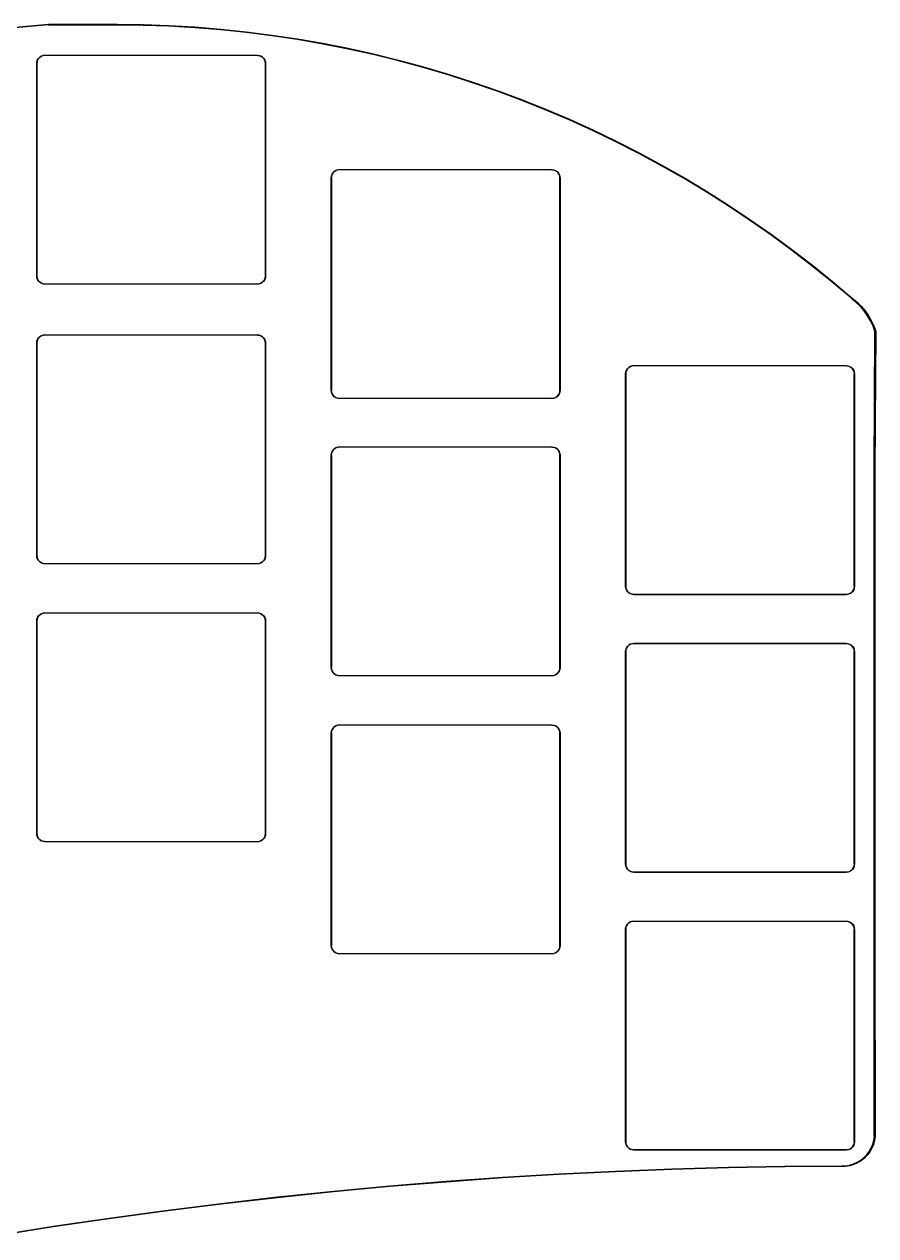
# Model space of a CAD drawing. Extents: x 25 to 129, y -108 to -21.
# Drawn here: x 76.9 to 129, y -95.6 to -21.5 of the extents above; entities that cross this region are included whole.
import ezdxf

# ---------------------------------------------------------------- set-up
doc = ezdxf.new("R2010")
doc.units = 0
doc.layers.add('BLACK', color=7, linetype='CONTINUOUS')

msp = doc.modelspace()

# ---------------------------------------------------------------- linework, layer by layer
at = {"layer": 'BLACK', "linetype": 'CONTINUOUS'}
for p, q in [((76.1539, -21.6834), (78.4101, -21.4778)), ((78.4101, -21.4778), (78.4112, -21.4781)), ((78.4112, -21.4781), (78.4123, -21.4777)), ((78.4123, -21.4777), (82.6136, -21.4831)), ((82.6136, -21.4831), (82.6136, -21.4831)), ((82.6136, -21.4831), (84.1955, -21.5013)), ((84.1955, -21.5013), (85.7766, -21.5559)), ((78.4034, -21.5241), (76.1584, -21.7288)), ((78.4043, -21.5244), (78.4034, -21.5241)), ((78.4122, -21.5277), (78.4043, -21.5244)), ((82.6136, -21.5331), (78.4122, -21.5277)), ((82.6224, -21.5295), (82.6136, -21.5331)), ((82.6136, -21.5331), (82.6136, -21.5331)), ((82.6136, -21.5331), (82.6136, -21.5331)), ((82.6243, -21.5287), (82.6224, -21.5295)), ((84.1945, -21.5468), (82.6243, -21.5287)), ((85.7746, -21.6013), (84.1945, -21.5468)), ((87.3529, -21.6922), (85.7746, -21.6013)), ((85.7766, -21.5559), (87.3561, -21.6469)), ((88.9288, -21.8194), (87.3529, -21.6922)), ((87.3561, -21.6469), (88.933, -21.7742)), ((90.5013, -21.9828), (88.9288, -21.8194)), ((88.933, -21.7742), (90.5066, -21.9377)), ((92.0697, -22.1824), (90.5013, -21.9828)), ((90.5066, -21.9377), (92.0759, -22.1374)), ((93.633, -22.418), (92.0697, -22.1824)), ((92.0759, -22.1374), (93.6403, -22.3731)), ((95.1905, -22.6895), (93.633, -22.418)), ((93.6403, -22.3731), (95.1989, -22.6448)), ((96.7414, -22.9967), (95.1905, -22.6895)), ((95.1989, -22.6448), (96.7507, -22.9522)), ((96.7507, -22.9522), (98.2951, -23.2953)), ((77.6957, -23.7696), (77.733, -23.6629)), ((77.7392, -23.6659), (77.7024, -23.7712)), ((77.733, -23.6629), (77.7932, -23.5671)), ((77.7985, -23.5714), (77.7392, -23.6659)), ((77.7932, -23.5671), (77.8731, -23.4872)), ((77.8774, -23.4925), (77.7985, -23.5714)), ((77.8731, -23.4872), (77.9689, -23.427)), ((77.9719, -23.4332), (77.8774, -23.4925)), ((77.9689, -23.427), (78.0756, -23.3897)), ((78.0772, -23.3964), (77.9719, -23.4332)), ((78.0756, -23.3897), (78.188, -23.377)), ((78.184, -23.3843), (78.0772, -23.3964)), ((78.1845, -23.3855), (78.184, -23.3843)), ((78.1874, -23.3868), (78.1845, -23.3855)), ((78.1845, -23.3855), (78.1845, -23.3855)), ((78.188, -23.387), (78.1874, -23.3868)), ((78.188, -23.377), (91.188, -23.3861)), ((78.188, -23.377), (78.188, -23.377)), ((91.188, -23.3961), (78.188, -23.387)), ((78.188, -23.387), (78.188, -23.387)), ((78.188, -23.387), (78.188, -23.387)), ((78.188, -23.387), (78.188, -23.387)), ((91.188, -23.3861), (91.188, -23.3861)), ((91.188, -23.3861), (91.3004, -23.3987)), ((91.1907, -23.3949), (91.188, -23.3961)), ((91.188, -23.3961), (91.188, -23.3961)), ((91.188, -23.3961), (91.188, -23.3961)), ((91.1915, -23.3946), (91.1907, -23.3949)), ((91.192, -23.3934), (91.1915, -23.3946)), ((91.1915, -23.3946), (91.1915, -23.3946)), ((91.1915, -23.3946), (91.1915, -23.3946)), ((91.2988, -23.4054), (91.192, -23.3934)), ((91.4041, -23.4423), (91.2988, -23.4054)), ((91.3004, -23.3987), (91.4071, -23.4361)), ((91.4986, -23.5016), (91.4041, -23.4423)), ((91.4071, -23.4361), (91.5029, -23.4962)), ((91.5775, -23.5805), (91.4986, -23.5016)), ((91.5029, -23.4962), (91.5828, -23.5762)), ((91.6368, -23.6749), (91.5775, -23.5805)), ((91.5828, -23.5762), (91.643, -23.672)), ((91.6736, -23.7802), (91.6368, -23.6749)), ((91.643, -23.672), (91.6803, -23.7787)), ((98.2848, -23.3396), (96.7414, -22.9967)), ((99.8198, -23.7179), (98.2848, -23.3396)), ((98.2951, -23.2953), (99.8312, -23.6739)), ((101.346, -24.1314), (99.8198, -23.7179)), ((99.8312, -23.6739), (101.358, -24.0876)), ((77.683, -23.882), (77.6957, -23.7696)), ((77.683, -36.882), (77.683, -23.882)), ((77.683, -23.882), (77.683, -23.882)), ((77.7024, -23.7712), (77.6903, -23.878)), ((77.6903, -23.878), (77.6915, -23.8785)), ((77.6915, -23.8785), (77.693, -23.882)), ((77.693, -23.882), (77.693, -23.882)), ((77.693, -23.882), (77.693, -36.882)), ((91.6857, -23.887), (91.6736, -23.7802)), ((91.6803, -23.7787), (91.693, -23.8911)), ((91.683, -23.8911), (91.6845, -23.8875)), ((91.683, -36.882), (91.683, -23.8911)), ((91.683, -23.8911), (91.683, -23.8911)), ((91.6845, -23.8875), (91.6857, -23.887)), ((91.693, -23.8911), (91.693, -23.8911)), ((91.693, -23.8911), (91.693, -36.882)), ((102.862, -24.5799), (101.346, -24.1314)), ((101.358, -24.0876), (102.875, -24.5364)), ((104.367, -25.0631), (102.862, -24.5799)), ((102.875, -24.5364), (104.382, -25.02)), ((105.861, -25.5809), (104.367, -25.0631)), ((104.382, -25.02), (105.876, -25.5381)), ((107.342, -26.1329), (105.861, -25.5809)), ((105.876, -25.5381), (107.359, -26.0905)), ((108.811, -26.7188), (107.342, -26.1329)), ((107.359, -26.0905), (108.828, -26.6768)), ((108.828, -26.6768), (110.284, -27.2968)), ((110.265, -27.3384), (108.811, -26.7188)), ((111.705, -27.9913), (110.265, -27.3384)), ((110.284, -27.2968), (111.725, -27.9501)), ((113.13, -28.6771), (111.705, -27.9913)), ((111.725, -27.9501), (113.15, -28.6364)), ((114.538, -29.3955), (113.13, -28.6771)), ((113.15, -28.6364), (114.559, -29.3553)), ((115.93, -30.1462), (114.538, -29.3955)), ((114.559, -29.3553), (115.952, -30.1064)), ((95.9949, -30.427), (96.1016, -30.3897)), ((96.1032, -30.3964), (95.9979, -30.4332)), ((96.1016, -30.3897), (96.214, -30.377)), ((96.21, -30.3843), (96.1032, -30.3964)), ((96.2105, -30.3855), (96.21, -30.3843)), ((96.2134, -30.3868), (96.2105, -30.3855)), ((96.2105, -30.3855), (96.2105, -30.3855)), ((96.214, -30.387), (96.2134, -30.3868)), ((96.214, -30.377), (109.214, -30.3861)), ((96.214, -30.377), (96.214, -30.377)), ((109.214, -30.3961), (96.214, -30.387)), ((96.214, -30.387), (96.214, -30.387)), ((96.214, -30.387), (96.214, -30.387)), ((96.214, -30.387), (96.214, -30.387)), ((109.214, -30.3861), (109.214, -30.3861)), ((109.214, -30.3861), (109.326, -30.3987)), ((109.217, -30.3949), (109.214, -30.3961)), ((109.214, -30.3961), (109.214, -30.3961)), ((109.214, -30.3961), (109.214, -30.3961)), ((109.218, -30.3946), (109.217, -30.3949)), ((109.325, -30.4054), (109.218, -30.3934)), ((109.218, -30.3934), (109.218, -30.3946)), ((109.218, -30.3946), (109.218, -30.3946)), ((109.218, -30.3946), (109.218, -30.3946)), ((109.43, -30.4423), (109.325, -30.4054)), ((109.326, -30.3987), (109.433, -30.4361)), ((117.303, -30.9286), (115.93, -30.1462)), ((115.952, -30.1064), (117.326, -30.8894)), ((95.709, -30.882), (95.7217, -30.7696)), ((95.709, -43.882), (95.709, -30.882)), ((95.709, -30.882), (95.709, -30.882)), ((95.7284, -30.7712), (95.7163, -30.878)), ((95.7163, -30.878), (95.7175, -30.8785)), ((95.7175, -30.8785), (95.719, -30.882)), ((95.719, -30.882), (95.719, -30.882)), ((95.719, -30.882), (95.719, -43.882)), ((95.7217, -30.7696), (95.759, -30.6629)), ((95.7652, -30.6659), (95.7284, -30.7712)), ((95.759, -30.6629), (95.8192, -30.5671)), ((95.8245, -30.5714), (95.7652, -30.6659)), ((95.8192, -30.5671), (95.8991, -30.4872)), ((95.9034, -30.4925), (95.8245, -30.5714)), ((95.8991, -30.4872), (95.9949, -30.427)), ((95.9979, -30.4332), (95.9034, -30.4925)), ((109.525, -30.5016), (109.43, -30.4423)), ((109.433, -30.4361), (109.529, -30.4962)), ((109.603, -30.5805), (109.525, -30.5016)), ((109.529, -30.4962), (109.609, -30.5762)), ((109.663, -30.6749), (109.603, -30.5805)), ((109.609, -30.5762), (109.669, -30.672)), ((109.7, -30.7802), (109.663, -30.6749)), ((109.669, -30.672), (109.706, -30.7787)), ((109.712, -30.887), (109.7, -30.7802)), ((109.706, -30.7787), (109.719, -30.8911)), ((109.709, -30.8911), (109.71, -30.8875)), ((109.709, -43.882), (109.709, -30.8911)), ((109.709, -30.8911), (109.709, -30.8911)), ((109.71, -30.8875), (109.712, -30.887)), ((109.719, -30.8911), (109.719, -30.8911)), ((109.719, -30.8911), (109.719, -43.882)), ((118.659, -31.7425), (117.303, -30.9286)), ((117.326, -30.8894), (118.683, -31.7038)), ((119.995, -32.5873), (118.659, -31.7425)), ((118.683, -31.7038), (120.02, -32.5492)), ((121.312, -33.4626), (119.995, -32.5873)), ((120.02, -32.5492), (121.337, -33.4251)), ((122.608, -34.368), (121.312, -33.4626)), ((121.337, -33.4251), (122.634, -34.3311)), ((123.883, -35.303), (122.608, -34.368)), ((122.634, -34.3311), (123.91, -35.2667)), ((125.136, -36.2671), (123.883, -35.303)), ((123.91, -35.2667), (125.164, -36.2314)), ((126.366, -37.2598), (125.136, -36.2671)), ((125.164, -36.2314), (126.395, -37.2247)), ((77.6957, -36.9944), (77.683, -36.882)), ((77.683, -36.882), (77.683, -36.882)), ((77.6915, -36.8855), (77.6903, -36.886)), ((77.6903, -36.886), (77.7024, -36.9928)), ((77.693, -36.882), (77.6915, -36.8855)), ((77.693, -36.882), (77.693, -36.882)), ((77.733, -37.1011), (77.6957, -36.9944)), ((77.7024, -36.9928), (77.7392, -37.0981)), ((91.6368, -37.0981), (91.6736, -36.9928)), ((91.6803, -36.9944), (91.643, -37.1011)), ((91.6736, -36.9928), (91.6857, -36.886)), ((91.693, -36.882), (91.6803, -36.9944)), ((91.6845, -36.8855), (91.683, -36.882)), ((91.683, -36.882), (91.683, -36.882)), ((91.6857, -36.886), (91.6845, -36.8855)), ((91.693, -36.882), (91.693, -36.882)), ((77.7932, -37.1969), (77.733, -37.1011)), ((77.7392, -37.0981), (77.7985, -37.1926)), ((77.8731, -37.2768), (77.7932, -37.1969)), ((77.7985, -37.1926), (77.8774, -37.2715)), ((77.9689, -37.337), (77.8731, -37.2768)), ((77.8774, -37.2715), (77.9719, -37.3308)), ((78.0756, -37.3743), (77.9689, -37.337)), ((77.9719, -37.3308), (78.0772, -37.3676)), ((78.188, -37.387), (78.0756, -37.3743)), ((78.0772, -37.3676), (78.184, -37.3797)), ((78.184, -37.3797), (78.1845, -37.3785)), ((78.1845, -37.3785), (78.188, -37.377)), ((78.188, -37.377), (78.188, -37.377)), ((78.188, -37.377), (91.188, -37.377)), ((91.188, -37.387), (78.188, -37.387)), ((78.188, -37.387), (78.188, -37.387)), ((91.3004, -37.3743), (91.188, -37.387)), ((91.188, -37.377), (91.188, -37.377)), ((91.188, -37.377), (91.1915, -37.3785)), ((91.188, -37.387), (91.188, -37.387)), ((91.1915, -37.3785), (91.192, -37.3797)), ((91.192, -37.3797), (91.2988, -37.3676)), ((91.2988, -37.3676), (91.4041, -37.3308)), ((91.4071, -37.337), (91.3004, -37.3743)), ((91.4041, -37.3308), (91.4986, -37.2715)), ((91.5029, -37.2768), (91.4071, -37.337)), ((91.4986, -37.2715), (91.5775, -37.1926)), ((91.5828, -37.1969), (91.5029, -37.2768)), ((91.5775, -37.1926), (91.6368, -37.0981)), ((91.643, -37.1011), (91.5828, -37.1969)), ((127.565, -38.2732), (126.366, -37.2598)), ((126.395, -37.2247), (127.603, -38.2461)), ((127.567, -38.276), (127.565, -38.2732)), ((127.571, -38.2839), (127.567, -38.276)), ((127.571, -38.2842), (127.571, -38.2839)), ((127.572, -38.285), (127.571, -38.2842)), ((127.58, -38.2872), (127.572, -38.285)), ((127.581, -38.2874), (127.58, -38.2872)), ((127.849, -38.5085), (127.581, -38.2874)), ((127.603, -38.2461), (127.603, -38.2461)), ((127.603, -38.2461), (127.88, -38.4743)), ((128.103, -38.7586), (127.849, -38.5085)), ((127.88, -38.4743), (128.137, -38.7272)), ((128.334, -39.03), (128.103, -38.7586)), ((128.137, -38.7272), (128.37, -39.0017)), ((128.54, -39.3207), (128.334, -39.03)), ((128.37, -39.0017), (128.578, -39.2957)), ((128.578, -39.2957), (128.76, -39.6069)), ((128.719, -39.6283), (128.54, -39.3207)), ((128.871, -39.9507), (128.719, -39.6283)), ((128.76, -39.6069), (128.914, -39.9329)), ((128.99, -40.2753), (128.871, -39.9507)), ((128.914, -39.9329), (129.038, -40.2711)), ((77.6957, -40.8856), (77.733, -40.7789)), ((77.7392, -40.7819), (77.7024, -40.8872)), ((77.733, -40.7789), (77.7932, -40.6831)), ((77.7985, -40.6874), (77.7392, -40.7819)), ((77.7932, -40.6831), (77.8731, -40.6032)), ((77.8774, -40.6085), (77.7985, -40.6874)), ((77.8731, -40.6032), (77.9689, -40.543)), ((77.9719, -40.5492), (77.8774, -40.6085)), ((77.9689, -40.543), (78.0756, -40.5057)), ((78.0772, -40.5124), (77.9719, -40.5492)), ((78.0756, -40.5057), (78.188, -40.493)), ((78.184, -40.5003), (78.0772, -40.5124)), ((78.1845, -40.5015), (78.184, -40.5003)), ((78.1874, -40.5028), (78.1845, -40.5015)), ((78.1845, -40.5015), (78.1845, -40.5015)), ((78.188, -40.503), (78.1874, -40.5028)), ((78.188, -40.493), (91.188, -40.5021)), ((78.188, -40.493), (78.188, -40.493)), ((91.188, -40.5121), (78.188, -40.503)), ((78.188, -40.503), (78.188, -40.503)), ((78.188, -40.503), (78.188, -40.503)), ((78.188, -40.503), (78.188, -40.503)), ((91.188, -40.5021), (91.188, -40.5021)), ((91.188, -40.5021), (91.3004, -40.5147)), ((91.1907, -40.5109), (91.188, -40.5121)), ((91.188, -40.5121), (91.188, -40.5121)), ((91.188, -40.5121), (91.188, -40.5121)), ((91.1915, -40.5106), (91.1907, -40.5109)), ((91.192, -40.5094), (91.1915, -40.5106)), ((91.1915, -40.5106), (91.1915, -40.5106)), ((91.1915, -40.5106), (91.1915, -40.5106)), ((91.2988, -40.5214), (91.192, -40.5094)), ((91.4041, -40.5583), (91.2988, -40.5214)), ((91.3004, -40.5147), (91.4071, -40.5521)), ((91.4986, -40.6176), (91.4041, -40.5583)), ((91.4071, -40.5521), (91.5029, -40.6122)), ((91.5775, -40.6965), (91.4986, -40.6176)), ((91.5029, -40.6122), (91.5828, -40.6922)), ((91.6368, -40.7909), (91.5775, -40.6965)), ((91.5828, -40.6922), (91.643, -40.788)), ((91.643, -40.788), (91.6803, -40.8947)), ((128.935, -48.7678), (128.989, -40.2785)), ((129.039, -40.2789), (128.985, -48.768)), ((128.989, -40.2785), (128.99, -40.2753)), ((129.038, -40.2711), (129.037, -40.2751)), ((129.037, -40.2751), (129.039, -40.2789)), ((77.683, -40.998), (77.6957, -40.8856)), ((77.683, -53.998), (77.683, -40.998)), ((77.683, -40.998), (77.683, -40.998)), ((77.7024, -40.8872), (77.6903, -40.994)), ((77.6903, -40.994), (77.6915, -40.9945)), ((77.6915, -40.9945), (77.693, -40.998)), ((77.693, -40.998), (77.693, -40.998)), ((77.693, -40.998), (77.693, -53.998)), ((91.6736, -40.8962), (91.6368, -40.7909)), ((91.6857, -41.003), (91.6736, -40.8962)), ((91.6803, -40.8947), (91.693, -41.0071)), ((91.683, -41.0071), (91.6845, -41.0035)), ((91.683, -53.998), (91.683, -41.0071)), ((91.683, -41.0071), (91.683, -41.0071)), ((91.6845, -41.0035), (91.6857, -41.003)), ((91.693, -41.0071), (91.693, -41.0071)), ((91.693, -41.0071), (91.693, -53.998)), ((113.727, -42.882), (113.74, -42.7696)), ((113.727, -55.882), (113.727, -42.882)), ((113.727, -42.882), (113.727, -42.882)), ((113.746, -42.7712), (113.734, -42.878)), ((113.734, -42.878), (113.736, -42.8785)), ((113.736, -42.8785), (113.737, -42.882)), ((113.737, -42.882), (113.737, -42.882)), ((113.737, -42.882), (113.737, -55.882)), ((113.74, -42.7696), (113.777, -42.6629)), ((113.783, -42.6659), (113.746, -42.7712)), ((113.777, -42.6629), (113.837, -42.5671)), ((113.843, -42.5714), (113.783, -42.6659)), ((113.837, -42.5671), (113.917, -42.4872)), ((113.921, -42.4925), (113.843, -42.5714)), ((113.917, -42.4872), (114.013, -42.427)), ((114.016, -42.4332), (113.921, -42.4925)), ((114.013, -42.427), (114.12, -42.3897)), ((114.121, -42.3964), (114.016, -42.4332)), ((114.12, -42.3897), (114.232, -42.377)), ((114.228, -42.3843), (114.121, -42.3964)), ((114.228, -42.3855), (114.228, -42.3843)), ((114.231, -42.3868), (114.228, -42.3855)), ((114.228, -42.3855), (114.228, -42.3855)), ((114.232, -42.387), (114.231, -42.3868)), ((114.232, -42.377), (127.232, -42.3861)), ((114.232, -42.377), (114.232, -42.377)), ((127.232, -42.3961), (114.232, -42.387)), ((114.232, -42.387), (114.232, -42.387)), ((114.232, -42.387), (114.232, -42.387)), ((114.232, -42.387), (114.232, -42.387)), ((127.232, -42.3861), (127.232, -42.3861)), ((127.232, -42.3861), (127.344, -42.3987)), ((127.235, -42.3949), (127.232, -42.3961)), ((127.232, -42.3961), (127.232, -42.3961)), ((127.232, -42.3961), (127.232, -42.3961)), ((127.236, -42.3946), (127.235, -42.3949)), ((127.343, -42.4054), (127.236, -42.3934)), ((127.236, -42.3934), (127.236, -42.3946)), ((127.236, -42.3946), (127.236, -42.3946)), ((127.236, -42.3946), (127.236, -42.3946)), ((127.448, -42.4423), (127.343, -42.4054)), ((127.344, -42.3987), (127.451, -42.4361)), ((127.543, -42.5016), (127.448, -42.4423)), ((127.451, -42.4361), (127.547, -42.4962)), ((127.621, -42.5805), (127.543, -42.5016)), ((127.547, -42.4962), (127.627, -42.5762)), ((127.681, -42.6749), (127.621, -42.5805)), ((127.627, -42.5762), (127.687, -42.672)), ((127.718, -42.7802), (127.681, -42.6749)), ((127.687, -42.672), (127.724, -42.7787)), ((127.73, -42.887), (127.718, -42.7802)), ((127.724, -42.7787), (127.737, -42.8911)), ((127.727, -42.8911), (127.728, -42.8875)), ((127.727, -55.882), (127.727, -42.8911)), ((127.727, -42.8911), (127.727, -42.8911)), ((127.728, -42.8875), (127.73, -42.887)), ((127.737, -42.8911), (127.737, -42.8911)), ((127.737, -42.8911), (127.737, -55.882)), ((95.7217, -43.9944), (95.709, -43.882)), ((95.709, -43.882), (95.709, -43.882)), ((95.7175, -43.8855), (95.7163, -43.886)), ((95.7163, -43.886), (95.7284, -43.9928)), ((95.719, -43.882), (95.7175, -43.8855)), ((95.719, -43.882), (95.719, -43.882)), ((95.759, -44.1011), (95.7217, -43.9944)), ((95.7284, -43.9928), (95.7652, -44.0981)), ((95.8192, -44.1969), (95.759, -44.1011)), ((95.7652, -44.0981), (95.8245, -44.1926)), ((95.8991, -44.2768), (95.8192, -44.1969)), ((95.8245, -44.1926), (95.9034, -44.2715)), ((95.9949, -44.337), (95.8991, -44.2768)), ((95.9034, -44.2715), (95.9979, -44.3308)), ((96.1016, -44.3743), (95.9949, -44.337)), ((95.9979, -44.3308), (96.1032, -44.3676)), ((96.214, -44.387), (96.1016, -44.3743)), ((96.1032, -44.3676), (96.21, -44.3797)), ((96.21, -44.3797), (96.2105, -44.3785)), ((96.2105, -44.3785), (96.214, -44.377)), ((96.214, -44.377), (96.214, -44.377)), ((96.214, -44.377), (109.214, -44.377)), ((109.214, -44.387), (96.214, -44.387)), ((96.214, -44.387), (96.214, -44.387)), ((109.326, -44.3743), (109.214, -44.387)), ((109.214, -44.377), (109.214, -44.377)), ((109.214, -44.377), (109.218, -44.3785)), ((109.214, -44.387), (109.214, -44.387)), ((109.218, -44.3797), (109.325, -44.3676)), ((109.218, -44.3785), (109.218, -44.3797)), ((109.325, -44.3676), (109.43, -44.3308)), ((109.433, -44.337), (109.326, -44.3743)), ((109.43, -44.3308), (109.525, -44.2715)), ((109.529, -44.2768), (109.433, -44.337)), ((109.525, -44.2715), (109.603, -44.1926)), ((109.609, -44.1969), (109.529, -44.2768)), ((109.603, -44.1926), (109.663, -44.0981)), ((109.669, -44.1011), (109.609, -44.1969)), ((109.663, -44.0981), (109.7, -43.9928)), ((109.706, -43.9944), (109.669, -44.1011)), ((109.7, -43.9928), (109.712, -43.886)), ((109.719, -43.882), (109.706, -43.9944)), ((109.71, -43.8855), (109.709, -43.882)), ((109.709, -43.882), (109.709, -43.882)), ((109.712, -43.886), (109.71, -43.8855)), ((109.719, -43.882), (109.719, -43.882)), ((95.8192, -47.5411), (95.8991, -47.4612)), ((95.8991, -47.4612), (95.9949, -47.401)), ((95.9979, -47.4072), (95.9034, -47.4665)), ((95.9949, -47.401), (96.1016, -47.3637)), ((96.1032, -47.3704), (95.9979, -47.4072)), ((96.1016, -47.3637), (96.214, -47.351)), ((96.21, -47.3583), (96.1032, -47.3704)), ((96.2105, -47.3595), (96.21, -47.3583)), ((96.2134, -47.3608), (96.2105, -47.3595)), ((96.2105, -47.3595), (96.2105, -47.3595)), ((96.214, -47.361), (96.2134, -47.3608)), ((96.214, -47.351), (109.214, -47.3601)), ((96.214, -47.351), (96.214, -47.351)), ((109.214, -47.3701), (96.214, -47.361)), ((96.214, -47.361), (96.214, -47.361)), ((96.214, -47.361), (96.214, -47.361)), ((96.214, -47.361), (96.214, -47.361)), ((109.214, -47.3601), (109.214, -47.3601)), ((109.214, -47.3601), (109.326, -47.3727)), ((109.217, -47.3689), (109.214, -47.3701)), ((109.214, -47.3701), (109.214, -47.3701)), ((109.214, -47.3701), (109.214, -47.3701)), ((109.218, -47.3686), (109.217, -47.3689)), ((109.325, -47.3794), (109.218, -47.3674)), ((109.218, -47.3674), (109.218, -47.3686)), ((109.218, -47.3686), (109.218, -47.3686)), ((109.218, -47.3686), (109.218, -47.3686)), ((109.43, -47.4163), (109.325, -47.3794)), ((109.326, -47.3727), (109.433, -47.4101)), ((109.525, -47.4756), (109.43, -47.4163)), ((109.433, -47.4101), (109.529, -47.4702)), ((95.709, -47.856), (95.7217, -47.7436)), ((95.709, -60.856), (95.709, -47.856)), ((95.709, -47.856), (95.709, -47.856)), ((95.7284, -47.7452), (95.7163, -47.852)), ((95.7163, -47.852), (95.7175, -47.8525)), ((95.7175, -47.8525), (95.719, -47.856)), ((95.719, -47.856), (95.719, -47.856)), ((95.719, -47.856), (95.719, -60.856)), ((95.7217, -47.7436), (95.759, -47.6369)), ((95.7652, -47.6399), (95.7284, -47.7452)), ((95.759, -47.6369), (95.8192, -47.5411)), ((95.8245, -47.5454), (95.7652, -47.6399)), ((95.9034, -47.4665), (95.8245, -47.5454)), ((109.603, -47.5545), (109.525, -47.4756)), ((109.529, -47.4702), (109.609, -47.5502)), ((109.663, -47.6489), (109.603, -47.5545)), ((109.609, -47.5502), (109.669, -47.646)), ((109.7, -47.7542), (109.663, -47.6489)), ((109.669, -47.646), (109.706, -47.7527)), ((109.712, -47.861), (109.7, -47.7542)), ((109.706, -47.7527), (109.719, -47.8651)), ((109.709, -47.8651), (109.71, -47.8615)), ((109.709, -60.856), (109.709, -47.8651)), ((109.709, -47.8651), (109.709, -47.8651)), ((109.71, -47.8615), (109.712, -47.861)), ((109.719, -47.8651), (109.719, -47.8651)), ((109.719, -47.8651), (109.719, -60.856)), ((128.935, -48.7679), (128.935, -48.7678)), ((128.935, -48.768), (128.935, -48.7679)), ((128.935, -77.724), (128.935, -48.768)), ((128.985, -48.768), (128.985, -77.724)), ((77.6957, -54.1104), (77.683, -53.998)), ((77.683, -53.998), (77.683, -53.998)), ((77.6915, -54.0015), (77.6903, -54.002)), ((77.6903, -54.002), (77.7024, -54.1088)), ((77.693, -53.998), (77.6915, -54.0015)), ((77.693, -53.998), (77.693, -53.998)), ((77.733, -54.2171), (77.6957, -54.1104)), ((77.7024, -54.1088), (77.7392, -54.2141)), ((91.6368, -54.2141), (91.6736, -54.1088)), ((91.6803, -54.1104), (91.643, -54.2171)), ((91.6736, -54.1088), (91.6857, -54.002)), ((91.693, -53.998), (91.6803, -54.1104)), ((91.6845, -54.0015), (91.683, -53.998)), ((91.683, -53.998), (91.683, -53.998)), ((91.6857, -54.002), (91.6845, -54.0015)), ((91.693, -53.998), (91.693, -53.998)), ((77.7932, -54.3129), (77.733, -54.2171)), ((77.7392, -54.2141), (77.7985, -54.3086)), ((77.8731, -54.3928), (77.7932, -54.3129)), ((77.7985, -54.3086), (77.8774, -54.3875)), ((77.9689, -54.453), (77.8731, -54.3928)), ((77.8774, -54.3875), (77.9719, -54.4468)), ((78.0756, -54.4903), (77.9689, -54.453)), ((77.9719, -54.4468), (78.0772, -54.4836)), ((78.188, -54.503), (78.0756, -54.4903)), ((78.0772, -54.4836), (78.184, -54.4957)), ((78.184, -54.4957), (78.1845, -54.4945)), ((78.1845, -54.4945), (78.188, -54.493)), ((78.188, -54.493), (78.188, -54.493)), ((78.188, -54.493), (91.188, -54.493)), ((91.188, -54.503), (78.188, -54.503)), ((78.188, -54.503), (78.188, -54.503)), ((91.3004, -54.4903), (91.188, -54.503)), ((91.188, -54.493), (91.188, -54.493)), ((91.188, -54.493), (91.1915, -54.4945)), ((91.188, -54.503), (91.188, -54.503)), ((91.1915, -54.4945), (91.192, -54.4957)), ((91.192, -54.4957), (91.2988, -54.4836)), ((91.2988, -54.4836), (91.4041, -54.4468)), ((91.4071, -54.453), (91.3004, -54.4903)), ((91.4041, -54.4468), (91.4986, -54.3875)), ((91.5029, -54.3928), (91.4071, -54.453)), ((91.4986, -54.3875), (91.5775, -54.3086)), ((91.5828, -54.3129), (91.5029, -54.3928)), ((91.5775, -54.3086), (91.6368, -54.2141)), ((91.643, -54.2171), (91.5828, -54.3129)), ((113.74, -55.9944), (113.727, -55.882)), ((113.727, -55.882), (113.727, -55.882)), ((113.736, -55.8855), (113.734, -55.886)), ((113.734, -55.886), (113.746, -55.9928)), ((113.737, -55.882), (113.736, -55.8855)), ((113.737, -55.882), (113.737, -55.882)), ((113.777, -56.1011), (113.74, -55.9944)), ((113.746, -55.9928), (113.783, -56.0981)), ((113.837, -56.1969), (113.777, -56.1011)), ((113.783, -56.0981), (113.843, -56.1926)), ((113.917, -56.2768), (113.837, -56.1969)), ((113.843, -56.1926), (113.921, -56.2715)), ((114.013, -56.337), (113.917, -56.2768)), ((113.921, -56.2715), (114.016, -56.3308)), ((114.12, -56.3743), (114.013, -56.337)), ((114.016, -56.3308), (114.121, -56.3676)), ((127.343, -56.3676), (127.448, -56.3308)), ((127.451, -56.337), (127.344, -56.3743)), ((127.448, -56.3308), (127.543, -56.2715)), ((127.547, -56.2768), (127.451, -56.337)), ((127.543, -56.2715), (127.621, -56.1926)), ((127.627, -56.1969), (127.547, -56.2768)), ((127.621, -56.1926), (127.681, -56.0981)), ((127.687, -56.1011), (127.627, -56.1969)), ((127.681, -56.0981), (127.718, -55.9928)), ((127.724, -55.9944), (127.687, -56.1011)), ((127.718, -55.9928), (127.73, -55.886)), ((127.737, -55.882), (127.724, -55.9944)), ((127.728, -55.8855), (127.727, -55.882)), ((127.727, -55.882), (127.727, -55.882)), ((127.73, -55.886), (127.728, -55.8855)), ((127.737, -55.882), (127.737, -55.882)), ((114.232, -56.387), (114.12, -56.3743)), ((114.121, -56.3676), (114.228, -56.3797)), ((114.228, -56.3785), (114.232, -56.377)), ((114.228, -56.3797), (114.228, -56.3785)), ((114.232, -56.377), (114.232, -56.377)), ((114.232, -56.377), (127.232, -56.377)), ((127.232, -56.387), (114.232, -56.387)), ((114.232, -56.387), (114.232, -56.387)), ((127.344, -56.3743), (127.232, -56.387)), ((127.232, -56.377), (127.232, -56.377)), ((127.232, -56.377), (127.236, -56.3785)), ((127.232, -56.387), (127.232, -56.387)), ((127.236, -56.3797), (127.343, -56.3676)), ((127.236, -56.3785), (127.236, -56.3797)), ((77.6957, -57.9036), (77.733, -57.7969)), ((77.7392, -57.7999), (77.7024, -57.9052)), ((77.733, -57.7969), (77.7932, -57.7011)), ((77.7985, -57.7054), (77.7392, -57.7999)), ((77.7932, -57.7011), (77.8731, -57.6212)), ((77.8774, -57.6265), (77.7985, -57.7054)), ((77.8731, -57.6212), (77.9689, -57.561)), ((77.9719, -57.5672), (77.8774, -57.6265)), ((77.9689, -57.561), (78.0756, -57.5237)), ((78.0772, -57.5304), (77.9719, -57.5672)), ((78.0756, -57.5237), (78.188, -57.511)), ((78.184, -57.5183), (78.0772, -57.5304)), ((78.1845, -57.5195), (78.184, -57.5183)), ((78.188, -57.521), (78.1845, -57.5195)), ((78.188, -57.511), (78.188, -57.511)), ((78.188, -57.511), (91.188, -57.511)), ((91.188, -57.521), (78.188, -57.521)), ((78.188, -57.521), (78.188, -57.521)), ((91.188, -57.511), (91.188, -57.511)), ((91.188, -57.511), (91.3004, -57.5237)), ((91.1915, -57.5195), (91.188, -57.521)), ((91.188, -57.521), (91.188, -57.521)), ((91.192, -57.5183), (91.1915, -57.5195)), ((91.2988, -57.5304), (91.192, -57.5183)), ((91.4041, -57.5672), (91.2988, -57.5304)), ((91.3004, -57.5237), (91.4071, -57.561)), ((91.4986, -57.6265), (91.4041, -57.5672)), ((91.4071, -57.561), (91.5029, -57.6212)), ((91.5775, -57.7054), (91.4986, -57.6265)), ((91.5029, -57.6212), (91.5828, -57.7011)), ((91.6368, -57.7999), (91.5775, -57.7054)), ((91.5828, -57.7011), (91.643, -57.7969)), ((91.6736, -57.9052), (91.6368, -57.7999)), ((91.643, -57.7969), (91.6803, -57.9036)), ((77.683, -58.016), (77.6957, -57.9036)), ((77.683, -71.0069), (77.683, -58.016)), ((77.683, -58.016), (77.683, -58.016)), ((77.7024, -57.9052), (77.6903, -58.012)), ((77.6903, -58.012), (77.6915, -58.0125)), ((77.6915, -58.0125), (77.693, -58.016)), ((77.693, -58.016), (77.693, -58.016)), ((77.693, -58.016), (77.693, -71.0069)), ((91.6857, -58.012), (91.6736, -57.9052)), ((91.6803, -57.9036), (91.693, -58.016)), ((91.683, -58.016), (91.6845, -58.0125)), ((91.683, -71.016), (91.683, -58.016)), ((91.683, -58.016), (91.683, -58.016)), ((91.6845, -58.0125), (91.6857, -58.012)), ((91.693, -58.016), (91.693, -58.016)), ((91.693, -58.016), (91.693, -71.016)), ((113.727, -59.882), (113.74, -59.7696)), ((113.727, -72.882), (113.727, -59.882)), ((113.727, -59.882), (113.727, -59.882)), ((113.746, -59.7712), (113.734, -59.878)), ((113.734, -59.878), (113.736, -59.8785)), ((113.736, -59.8785), (113.737, -59.882)), ((113.737, -59.882), (113.737, -59.882)), ((113.737, -59.882), (113.737, -72.882)), ((113.74, -59.7696), (113.777, -59.6629)), ((113.783, -59.6659), (113.746, -59.7712)), ((113.777, -59.6629), (113.837, -59.5671)), ((113.843, -59.5714), (113.783, -59.6659)), ((113.837, -59.5671), (113.917, -59.4872)), ((113.921, -59.4925), (113.843, -59.5714)), ((113.917, -59.4872), (114.013, -59.427)), ((114.016, -59.4332), (113.921, -59.4925)), ((114.013, -59.427), (114.12, -59.3897)), ((114.121, -59.3964), (114.016, -59.4332)), ((114.12, -59.3897), (114.232, -59.377)), ((114.228, -59.3843), (114.121, -59.3964)), ((114.228, -59.3855), (114.228, -59.3843)), ((114.231, -59.3868), (114.228, -59.3855)), ((114.228, -59.3855), (114.228, -59.3855)), ((114.232, -59.387), (114.231, -59.3868)), ((114.232, -59.377), (127.232, -59.3861)), ((114.232, -59.377), (114.232, -59.377)), ((127.232, -59.3961), (114.232, -59.387)), ((114.232, -59.387), (114.232, -59.387)), ((114.232, -59.387), (114.232, -59.387)), ((114.232, -59.387), (114.232, -59.387)), ((127.232, -59.3861), (127.232, -59.3861)), ((127.232, -59.3861), (127.344, -59.3987)), ((127.235, -59.3949), (127.232, -59.3961)), ((127.232, -59.3961), (127.232, -59.3961)), ((127.232, -59.3961), (127.232, -59.3961)), ((127.236, -59.3946), (127.235, -59.3949)), ((127.343, -59.4054), (127.236, -59.3934)), ((127.236, -59.3934), (127.236, -59.3946)), ((127.236, -59.3946), (127.236, -59.3946)), ((127.236, -59.3946), (127.236, -59.3946)), ((127.448, -59.4423), (127.343, -59.4054)), ((127.344, -59.3987), (127.451, -59.4361)), ((127.543, -59.5016), (127.448, -59.4423)), ((127.451, -59.4361), (127.547, -59.4962)), ((127.621, -59.5805), (127.543, -59.5016)), ((127.547, -59.4962), (127.627, -59.5762)), ((127.681, -59.6749), (127.621, -59.5805)), ((127.627, -59.5762), (127.687, -59.672)), ((127.718, -59.7802), (127.681, -59.6749)), ((127.687, -59.672), (127.724, -59.7787)), ((127.73, -59.887), (127.718, -59.7802)), ((127.724, -59.7787), (127.737, -59.8911)), ((127.727, -59.8911), (127.728, -59.8875)), ((127.727, -72.882), (127.727, -59.8911)), ((127.727, -59.8911), (127.727, -59.8911)), ((127.728, -59.8875), (127.73, -59.887)), ((127.737, -59.8911), (127.737, -59.8911)), ((127.737, -59.8911), (127.737, -72.882)), ((95.7217, -60.9684), (95.709, -60.856)), ((95.709, -60.856), (95.709, -60.856)), ((95.7175, -60.8595), (95.7163, -60.86)), ((95.7163, -60.86), (95.7284, -60.9668)), ((95.719, -60.856), (95.7175, -60.8595)), ((95.719, -60.856), (95.719, -60.856)), ((95.759, -61.0751), (95.7217, -60.9684)), ((95.7284, -60.9668), (95.7652, -61.0721)), ((95.8192, -61.1709), (95.759, -61.0751)), ((95.7652, -61.0721), (95.8245, -61.1666)), ((95.8991, -61.2508), (95.8192, -61.1709)), ((95.8245, -61.1666), (95.9034, -61.2455)), ((95.9949, -61.311), (95.8991, -61.2508)), ((95.9034, -61.2455), (95.9979, -61.3048)), ((96.1016, -61.3483), (95.9949, -61.311)), ((95.9979, -61.3048), (96.1032, -61.3416)), ((96.214, -61.361), (96.1016, -61.3483)), ((96.1032, -61.3416), (96.21, -61.3537)), ((96.21, -61.3537), (96.2105, -61.3525)), ((96.2105, -61.3525), (96.214, -61.351)), ((96.214, -61.351), (96.214, -61.351)), ((96.214, -61.351), (109.214, -61.351)), ((109.214, -61.361), (96.214, -61.361)), ((96.214, -61.361), (96.214, -61.361)), ((109.326, -61.3483), (109.214, -61.361)), ((109.214, -61.351), (109.214, -61.351)), ((109.214, -61.351), (109.218, -61.3525)), ((109.214, -61.361), (109.214, -61.361)), ((109.218, -61.3537), (109.325, -61.3416)), ((109.218, -61.3525), (109.218, -61.3537)), ((109.325, -61.3416), (109.43, -61.3048)), ((109.433, -61.311), (109.326, -61.3483)), ((109.43, -61.3048), (109.525, -61.2455)), ((109.529, -61.2508), (109.433, -61.311)), ((109.525, -61.2455), (109.603, -61.1666)), ((109.609, -61.1709), (109.529, -61.2508)), ((109.603, -61.1666), (109.663, -61.0721)), ((109.669, -61.0751), (109.609, -61.1709)), ((109.663, -61.0721), (109.7, -60.9668)), ((109.706, -60.9684), (109.669, -61.0751)), ((109.7, -60.9668), (109.712, -60.86)), ((109.719, -60.856), (109.706, -60.9684)), ((109.71, -60.8595), (109.709, -60.856)), ((109.709, -60.856), (109.709, -60.856)), ((109.712, -60.86), (109.71, -60.8595)), ((109.719, -60.856), (109.719, -60.856)), ((95.8192, -64.5591), (95.8991, -64.4792)), ((95.9034, -64.4845), (95.8245, -64.5634)), ((95.8991, -64.4792), (95.9949, -64.419)), ((95.9979, -64.4252), (95.9034, -64.4845)), ((95.9949, -64.419), (96.1016, -64.3817)), ((96.1032, -64.3884), (95.9979, -64.4252)), ((96.1016, -64.3817), (96.214, -64.369)), ((96.21, -64.3763), (96.1032, -64.3884)), ((96.2105, -64.3775), (96.21, -64.3763)), ((96.2134, -64.3788), (96.2105, -64.3775)), ((96.2105, -64.3775), (96.2105, -64.3775)), ((96.214, -64.379), (96.2134, -64.3788)), ((96.214, -64.369), (109.214, -64.3781)), ((96.214, -64.369), (96.214, -64.369)), ((109.214, -64.3881), (96.214, -64.379)), ((96.214, -64.379), (96.214, -64.379)), ((96.214, -64.379), (96.214, -64.379)), ((96.214, -64.379), (96.214, -64.379)), ((109.214, -64.3781), (109.214, -64.3781)), ((109.214, -64.3781), (109.326, -64.3907)), ((109.217, -64.3869), (109.214, -64.3881)), ((109.214, -64.3881), (109.214, -64.3881)), ((109.214, -64.3881), (109.214, -64.3881)), ((109.218, -64.3866), (109.217, -64.3869)), ((109.325, -64.3974), (109.218, -64.3854)), ((109.218, -64.3854), (109.218, -64.3866)), ((109.218, -64.3866), (109.218, -64.3866)), ((109.218, -64.3866), (109.218, -64.3866)), ((109.43, -64.4343), (109.325, -64.3974)), ((109.326, -64.3907), (109.433, -64.4281)), ((109.525, -64.4936), (109.43, -64.4343)), ((109.433, -64.4281), (109.529, -64.4882)), ((109.603, -64.5725), (109.525, -64.4936)), ((109.529, -64.4882), (109.609, -64.5682)), ((95.709, -64.874), (95.7217, -64.7616)), ((95.709, -77.874), (95.709, -64.874)), ((95.709, -64.874), (95.709, -64.874)), ((95.7284, -64.7632), (95.7163, -64.87)), ((95.7163, -64.87), (95.7175, -64.8705)), ((95.7175, -64.8705), (95.719, -64.874)), ((95.719, -64.874), (95.719, -64.874)), ((95.719, -64.874), (95.719, -77.874)), ((95.7217, -64.7616), (95.759, -64.6549)), ((95.7652, -64.6579), (95.7284, -64.7632)), ((95.759, -64.6549), (95.8192, -64.5591)), ((95.8245, -64.5634), (95.7652, -64.6579)), ((109.663, -64.6669), (109.603, -64.5725)), ((109.609, -64.5682), (109.669, -64.664)), ((109.7, -64.7722), (109.663, -64.6669)), ((109.669, -64.664), (109.706, -64.7707)), ((109.712, -64.879), (109.7, -64.7722)), ((109.706, -64.7707), (109.719, -64.8831)), ((109.709, -64.8831), (109.71, -64.8795)), ((109.709, -77.874), (109.709, -64.8831)), ((109.709, -64.8831), (109.709, -64.8831)), ((109.71, -64.8795), (109.712, -64.879)), ((109.719, -64.8831), (109.719, -64.8831)), ((109.719, -64.8831), (109.719, -77.874)), ((77.6957, -71.1193), (77.683, -71.0069)), ((77.683, -71.0069), (77.683, -71.0069)), ((77.6915, -71.0105), (77.6903, -71.011)), ((77.6903, -71.011), (77.7024, -71.1178)), ((77.693, -71.0069), (77.6915, -71.0105)), ((77.693, -71.0069), (77.693, -71.0069)), ((77.733, -71.226), (77.6957, -71.1193)), ((77.7024, -71.1178), (77.7392, -71.2231)), ((91.6368, -71.2321), (91.6736, -71.1268)), ((91.6803, -71.1284), (91.643, -71.2351)), ((91.6736, -71.1268), (91.6857, -71.02)), ((91.693, -71.016), (91.6803, -71.1284)), ((91.6845, -71.0195), (91.683, -71.016)), ((91.683, -71.016), (91.683, -71.016)), ((91.6857, -71.02), (91.6845, -71.0195)), ((91.693, -71.016), (91.693, -71.016)), ((77.7932, -71.3218), (77.733, -71.226)), ((77.7392, -71.2231), (77.7985, -71.3175)), ((77.8731, -71.4018), (77.7932, -71.3218)), ((77.7985, -71.3175), (77.8774, -71.3964)), ((77.9689, -71.4619), (77.8731, -71.4018)), ((77.8774, -71.3964), (77.9719, -71.4557)), ((78.0756, -71.4993), (77.9689, -71.4619)), ((77.9719, -71.4557), (78.0772, -71.4926)), ((78.188, -71.5119), (78.0756, -71.4993)), ((78.0772, -71.4926), (78.184, -71.5046)), ((78.184, -71.5046), (78.1845, -71.5034)), ((78.1845, -71.5034), (78.1857, -71.5029)), ((78.1845, -71.5034), (78.1845, -71.5034)), ((78.1857, -71.5029), (78.188, -71.5019)), ((78.188, -71.5019), (78.188, -71.5019)), ((78.188, -71.5019), (91.188, -71.511)), ((91.188, -71.521), (78.188, -71.5119)), ((78.188, -71.5119), (78.188, -71.5119)), ((91.3004, -71.5083), (91.188, -71.521)), ((91.188, -71.511), (91.188, -71.511)), ((91.188, -71.511), (91.188, -71.511)), ((91.188, -71.511), (91.188, -71.511)), ((91.188, -71.511), (91.1886, -71.5112)), ((91.188, -71.521), (91.188, -71.521)), ((91.188, -71.521), (91.188, -71.521)), ((91.1886, -71.5112), (91.1915, -71.5125)), ((91.1915, -71.5125), (91.1915, -71.5125)), ((91.1915, -71.5125), (91.192, -71.5137)), ((91.192, -71.5137), (91.2988, -71.5016)), ((91.2988, -71.5016), (91.4041, -71.4648)), ((91.4071, -71.471), (91.3004, -71.5083)), ((91.4041, -71.4648), (91.4986, -71.4055)), ((91.5029, -71.4108), (91.4071, -71.471)), ((91.4986, -71.4055), (91.5775, -71.3266)), ((91.5828, -71.3309), (91.5029, -71.4108)), ((91.5775, -71.3266), (91.6368, -71.2321)), ((91.643, -71.2351), (91.5828, -71.3309)), ((113.74, -72.9944), (113.727, -72.882)), ((113.727, -72.882), (113.727, -72.882)), ((113.736, -72.8855), (113.734, -72.886)), ((113.734, -72.886), (113.746, -72.9928)), ((113.737, -72.882), (113.736, -72.8855)), ((113.737, -72.882), (113.737, -72.882)), ((113.777, -73.1011), (113.74, -72.9944)), ((113.746, -72.9928), (113.783, -73.0981)), ((113.837, -73.1969), (113.777, -73.1011)), ((113.783, -73.0981), (113.843, -73.1926)), ((113.917, -73.2768), (113.837, -73.1969)), ((113.843, -73.1926), (113.921, -73.2715)), ((114.013, -73.337), (113.917, -73.2768)), ((113.921, -73.2715), (114.016, -73.3308)), ((114.12, -73.3743), (114.013, -73.337)), ((114.016, -73.3308), (114.121, -73.3676)), ((114.232, -73.387), (114.12, -73.3743)), ((114.121, -73.3676), (114.228, -73.3797)), ((114.228, -73.3785), (114.232, -73.377)), ((114.228, -73.3797), (114.228, -73.3785)), ((114.232, -73.377), (114.232, -73.377)), ((114.232, -73.377), (127.232, -73.377)), ((127.232, -73.387), (114.232, -73.387)), ((114.232, -73.387), (114.232, -73.387)), ((127.344, -73.3743), (127.232, -73.387)), ((127.232, -73.377), (127.232, -73.377)), ((127.232, -73.377), (127.236, -73.3785)), ((127.232, -73.387), (127.232, -73.387)), ((127.236, -73.3797), (127.343, -73.3676)), ((127.236, -73.3785), (127.236, -73.3797)), ((127.343, -73.3676), (127.448, -73.3308)), ((127.451, -73.337), (127.344, -73.3743)), ((127.448, -73.3308), (127.543, -73.2715)), ((127.547, -73.2768), (127.451, -73.337)), ((127.543, -73.2715), (127.621, -73.1926)), ((127.627, -73.1969), (127.547, -73.2768)), ((127.621, -73.1926), (127.681, -73.0981)), ((127.687, -73.1011), (127.627, -73.1969)), ((127.681, -73.0981), (127.718, -72.9928)), ((127.724, -72.9944), (127.687, -73.1011)), ((127.718, -72.9928), (127.73, -72.886)), ((127.737, -72.882), (127.724, -72.9944)), ((127.728, -72.8855), (127.727, -72.882)), ((127.727, -72.882), (127.727, -72.882)), ((127.73, -72.886), (127.728, -72.8855)), ((127.737, -72.882), (127.737, -72.882)), ((114.12, -76.3897), (114.232, -76.377)), ((114.228, -76.3843), (114.121, -76.3964)), ((114.228, -76.3855), (114.228, -76.3843)), ((114.231, -76.3868), (114.228, -76.3855)), ((114.228, -76.3855), (114.228, -76.3855)), ((114.232, -76.387), (114.231, -76.3868)), ((114.232, -76.377), (127.232, -76.3861)), ((114.232, -76.377), (114.232, -76.377)), ((127.232, -76.3961), (114.232, -76.387)), ((114.232, -76.387), (114.232, -76.387)), ((114.232, -76.387), (114.232, -76.387)), ((114.232, -76.387), (114.232, -76.387)), ((127.232, -76.3861), (127.232, -76.3861)), ((127.232, -76.3861), (127.344, -76.3987)), ((113.727, -76.882), (113.74, -76.7696)), ((113.727, -89.882), (113.727, -76.882)), ((113.727, -76.882), (113.727, -76.882)), ((113.746, -76.7712), (113.734, -76.878)), ((113.734, -76.878), (113.736, -76.8785)), ((113.736, -76.8785), (113.737, -76.882)), ((113.737, -76.882), (113.737, -76.882)), ((113.737, -76.882), (113.737, -89.882)), ((113.74, -76.7696), (113.777, -76.6629)), ((113.783, -76.6659), (113.746, -76.7712)), ((113.777, -76.6629), (113.837, -76.5671)), ((113.843, -76.5714), (113.783, -76.6659)), ((113.837, -76.5671), (113.917, -76.4872)), ((113.921, -76.4925), (113.843, -76.5714)), ((113.917, -76.4872), (114.013, -76.427)), ((114.016, -76.4332), (113.921, -76.4925)), ((114.013, -76.427), (114.12, -76.3897)), ((114.121, -76.3964), (114.016, -76.4332)), ((127.235, -76.3949), (127.232, -76.3961)), ((127.232, -76.3961), (127.232, -76.3961)), ((127.232, -76.3961), (127.232, -76.3961)), ((127.236, -76.3946), (127.235, -76.3949)), ((127.343, -76.4054), (127.236, -76.3934)), ((127.236, -76.3934), (127.236, -76.3946)), ((127.236, -76.3946), (127.236, -76.3946)), ((127.236, -76.3946), (127.236, -76.3946)), ((127.448, -76.4423), (127.343, -76.4054)), ((127.344, -76.3987), (127.451, -76.4361)), ((127.543, -76.5016), (127.448, -76.4423)), ((127.451, -76.4361), (127.547, -76.4962)), ((127.621, -76.5805), (127.543, -76.5016)), ((127.547, -76.4962), (127.627, -76.5762)), ((127.681, -76.6749), (127.621, -76.5805)), ((127.627, -76.5762), (127.687, -76.672)), ((127.718, -76.7802), (127.681, -76.6749)), ((127.687, -76.672), (127.724, -76.7787)), ((127.73, -76.887), (127.718, -76.7802)), ((127.724, -76.7787), (127.737, -76.8911)), ((127.727, -76.8911), (127.728, -76.8875)), ((127.727, -89.882), (127.727, -76.8911)), ((127.727, -76.8911), (127.727, -76.8911)), ((127.728, -76.8875), (127.73, -76.887)), ((127.737, -76.8911), (127.737, -76.8911)), ((127.737, -76.8911), (127.737, -89.882)), ((128.951, -89.5451), (128.935, -77.724)), ((128.935, -77.724), (128.935, -77.724)), ((128.935, -77.724), (128.935, -77.724)), ((128.985, -77.724), (129.001, -89.545)), ((95.7217, -77.9864), (95.709, -77.874)), ((95.709, -77.874), (95.709, -77.874)), ((95.7175, -77.8775), (95.7163, -77.878)), ((95.7163, -77.878), (95.7284, -77.9848)), ((95.719, -77.874), (95.7175, -77.8775)), ((95.719, -77.874), (95.719, -77.874)), ((95.759, -78.0931), (95.7217, -77.9864)), ((95.7284, -77.9848), (95.7652, -78.0901)), ((95.8192, -78.1889), (95.759, -78.0931)), ((95.7652, -78.0901), (95.8245, -78.1846)), ((95.8991, -78.2688), (95.8192, -78.1889)), ((95.8245, -78.1846), (95.9034, -78.2635)), ((95.9949, -78.329), (95.8991, -78.2688)), ((95.9034, -78.2635), (95.9979, -78.3228)), ((96.1016, -78.3663), (95.9949, -78.329)), ((95.9979, -78.3228), (96.1032, -78.3596)), ((96.214, -78.379), (96.1016, -78.3663)), ((96.1032, -78.3596), (96.21, -78.3717)), ((96.21, -78.3717), (96.2105, -78.3705)), ((96.2105, -78.3705), (96.214, -78.369)), ((96.214, -78.369), (96.214, -78.369)), ((96.214, -78.369), (109.214, -78.369)), ((109.214, -78.379), (96.214, -78.379)), ((96.214, -78.379), (96.214, -78.379)), ((109.326, -78.3663), (109.214, -78.379)), ((109.214, -78.369), (109.214, -78.369)), ((109.214, -78.369), (109.218, -78.3705)), ((109.214, -78.379), (109.214, -78.379)), ((109.218, -78.3717), (109.325, -78.3596)), ((109.218, -78.3705), (109.218, -78.3717)), ((109.325, -78.3596), (109.43, -78.3228)), ((109.433, -78.329), (109.326, -78.3663)), ((109.43, -78.3228), (109.525, -78.2635)), ((109.529, -78.2688), (109.433, -78.329)), ((109.525, -78.2635), (109.603, -78.1846)), ((109.609, -78.1889), (109.529, -78.2688)), ((109.603, -78.1846), (109.663, -78.0901)), ((109.669, -78.0931), (109.609, -78.1889)), ((109.663, -78.0901), (109.7, -77.9848)), ((109.706, -77.9864), (109.669, -78.0931)), ((109.7, -77.9848), (109.712, -77.878)), ((109.719, -77.874), (109.706, -77.9864)), ((109.71, -77.8775), (109.709, -77.874)), ((109.709, -77.874), (109.709, -77.874)), ((109.712, -77.878), (109.71, -77.8775)), ((109.719, -77.874), (109.719, -77.874)), ((128.92, -89.7909), (128.953, -89.552)), ((128.953, -89.552), (128.951, -89.5451)), ((129, -89.5469), (128.965, -89.8001)), ((129.001, -89.545), (129, -89.5459)), ((129, -89.5459), (129, -89.5469)), ((113.74, -89.9944), (113.727, -89.882)), ((113.727, -89.882), (113.727, -89.882)), ((113.736, -89.8855), (113.734, -89.886)), ((113.734, -89.886), (113.746, -89.9928)), ((113.737, -89.882), (113.736, -89.8855)), ((113.737, -89.882), (113.737, -89.882)), ((113.777, -90.1011), (113.74, -89.9944)), ((113.746, -89.9928), (113.783, -90.0981)), ((113.837, -90.1969), (113.777, -90.1011)), ((113.783, -90.0981), (113.843, -90.1926)), ((113.917, -90.2768), (113.837, -90.1969)), ((113.843, -90.1926), (113.921, -90.2715)), ((114.013, -90.337), (113.917, -90.2768)), ((113.921, -90.2715), (114.016, -90.3308)), ((114.12, -90.3743), (114.013, -90.337)), ((114.016, -90.3308), (114.121, -90.3676)), ((114.232, -90.387), (114.12, -90.3743)), ((114.121, -90.3676), (114.228, -90.3797)), ((114.228, -90.3785), (114.232, -90.377)), ((114.228, -90.3797), (114.228, -90.3785)), ((114.232, -90.377), (114.232, -90.377)), ((114.232, -90.377), (127.232, -90.377)), ((127.232, -90.387), (114.232, -90.387)), ((114.232, -90.387), (114.232, -90.387)), ((127.344, -90.3743), (127.232, -90.387)), ((127.232, -90.377), (127.232, -90.377)), ((127.232, -90.377), (127.236, -90.3785)), ((127.232, -90.387), (127.232, -90.387)), ((127.236, -90.3797), (127.343, -90.3676)), ((127.236, -90.3785), (127.236, -90.3797)), ((127.343, -90.3676), (127.448, -90.3308)), ((127.451, -90.337), (127.344, -90.3743)), ((127.448, -90.3308), (127.543, -90.2715)), ((127.547, -90.2768), (127.451, -90.337)), ((127.543, -90.2715), (127.621, -90.1926)), ((127.627, -90.1969), (127.547, -90.2768)), ((127.621, -90.1926), (127.681, -90.0981)), ((127.687, -90.1011), (127.627, -90.1969)), ((127.681, -90.0981), (127.718, -89.9928)), ((127.724, -89.9944), (127.687, -90.1011)), ((127.718, -89.9928), (127.73, -89.886)), ((127.737, -89.882), (127.724, -89.9944)), ((127.728, -89.8855), (127.727, -89.882)), ((127.727, -89.882), (127.727, -89.882)), ((127.73, -89.886), (127.728, -89.8855)), ((127.737, -89.882), (127.737, -89.882)), ((128.636, -90.4798), (128.76, -90.2629)), ((128.801, -90.2831), (128.674, -90.5051)), ((128.76, -90.2629), (128.855, -90.032)), ((128.899, -90.0468), (128.801, -90.2831)), ((128.855, -90.032), (128.92, -89.7909)), ((128.965, -89.8001), (128.899, -90.0468)), ((127.672, -91.2428), (127.901, -91.142)), ((127.922, -91.1827), (127.688, -91.2859)), ((127.901, -91.142), (128.115, -91.013)), ((128.141, -91.0507), (127.922, -91.1827)), ((128.115, -91.013), (128.311, -90.8579)), ((128.341, -90.892), (128.141, -91.0507)), ((128.311, -90.8579), (128.485, -90.6792)), ((128.52, -90.7091), (128.341, -90.892)), ((128.485, -90.6792), (128.636, -90.4798)), ((128.674, -90.5051), (128.52, -90.7091)), ((106.196, -92.0597), (109.649, -91.8505)), ((109.651, -91.8958), (106.199, -92.105)), ((109.649, -91.8505), (113.104, -91.6782)), ((113.106, -91.7236), (109.651, -91.8958)), ((113.104, -91.6782), (116.56, -91.5428)), ((116.562, -91.5882), (113.106, -91.7236)), ((116.56, -91.5428), (120.018, -91.4443)), ((120.019, -91.4897), (116.562, -91.5882)), ((120.018, -91.4443), (123.477, -91.3828)), ((123.477, -91.4281), (120.019, -91.4897)), ((123.477, -91.3828), (126.936, -91.3581)), ((126.925, -91.4036), (123.477, -91.4281)), ((126.927, -91.4043), (126.925, -91.4036)), ((126.935, -91.4081), (126.927, -91.4043)), ((126.936, -91.4081), (126.935, -91.4081)), ((126.936, -91.3581), (126.936, -91.3581)), ((126.936, -91.3581), (126.936, -91.3583)), ((126.936, -91.3583), (126.937, -91.3581)), ((127.191, -91.3995), (126.936, -91.4081)), ((126.936, -91.4081), (126.936, -91.4081)), ((126.936, -91.4081), (126.936, -91.4081)), ((126.937, -91.3581), (126.945, -91.3619)), ((126.945, -91.3619), (127.186, -91.3538)), ((127.186, -91.3538), (127.433, -91.3137)), ((127.443, -91.3586), (127.191, -91.3995)), ((127.433, -91.3137), (127.672, -91.2428)), ((127.688, -91.2859), (127.443, -91.3586)), ((95.8536, -92.9083), (99.298, -92.5886)), ((99.302, -92.6338), (95.8581, -92.9534)), ((99.298, -92.5886), (102.746, -92.3058)), ((102.749, -92.351), (99.302, -92.6338)), ((102.746, -92.3058), (106.196, -92.0597)), ((106.199, -92.105), (102.749, -92.351)), ((88.9761, -93.6578), (92.4128, -93.2647)), ((92.4178, -93.3098), (88.9815, -93.7029)), ((92.4128, -93.2647), (95.8536, -92.9083)), ((95.8581, -92.9534), (92.4178, -93.3098)), ((82.1161, -94.5541), (85.5437, -94.0876)), ((85.5495, -94.1326), (82.1224, -94.599)), ((85.5437, -94.0876), (88.9761, -93.6578)), ((88.9815, -93.7029), (85.5495, -94.1326)), ((78.6936, -95.0571), (82.1161, -94.5541)), ((82.1224, -94.599), (78.7005, -95.1019)), ((75.2768, -95.5966), (78.6936, -95.0571)), ((78.7005, -95.1019), (75.2841, -95.6414))]:
    msp.add_line(p, q, dxfattribs=at)

doc.saveas('drawing.dxf')
